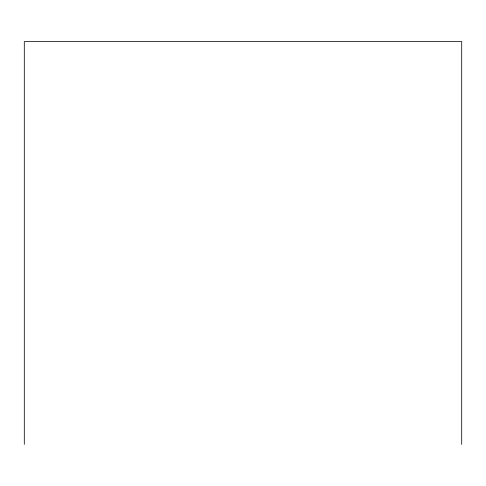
<?xml version="1.0" encoding="UTF-8"?>
<svg xmlns="http://www.w3.org/2000/svg" width="486" height="486" viewBox="0 0 486 486"><rect width="100%" height="100%" fill="white"/><g stroke="black" fill="none" stroke-linecap="round" stroke-linejoin="round"><path stroke-width="0.73" d="M461.7 444.404L461.7 41.596L24.3 41.596L24.3 444.404"/></g></svg>
